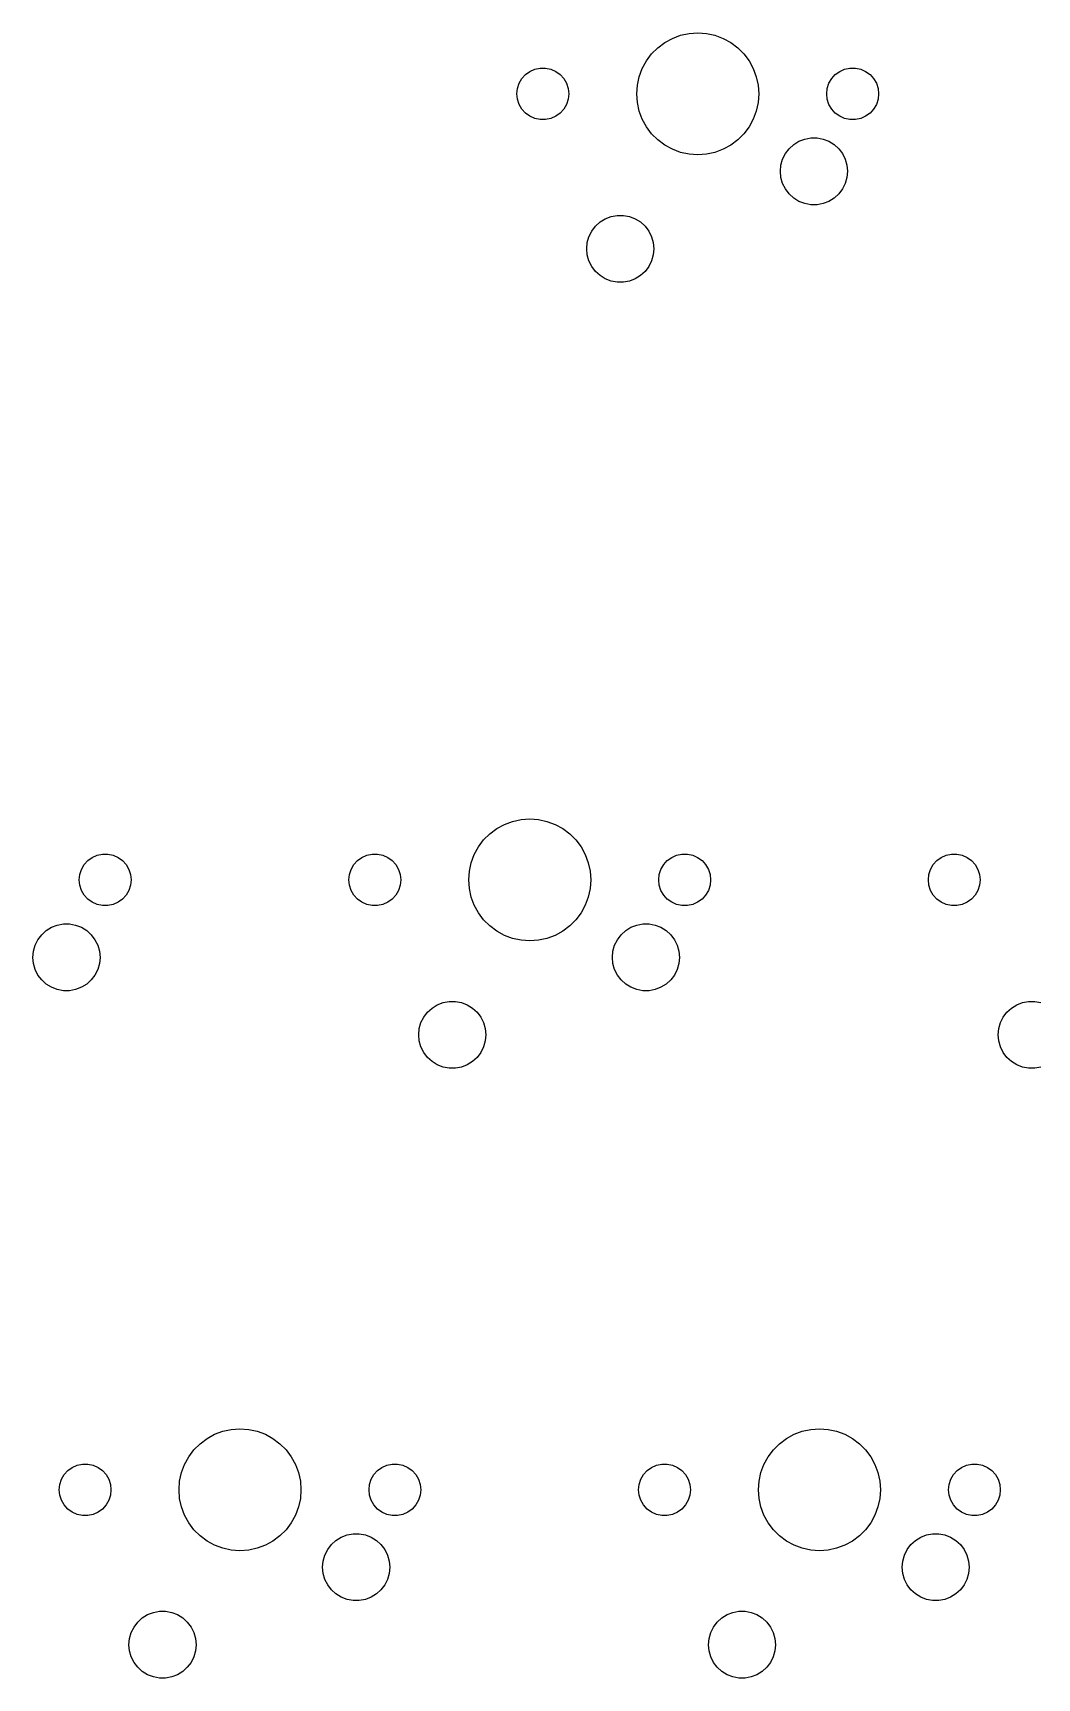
# Model space of a CAD drawing. Extents: x 4.6 to 23.2, y -15.6 to -10.7.
# Drawn here: x 8.491 to 9.787, y -13.12 to -10.996 of the extents above; entities that cross this region are included whole.
import ezdxf

# ---------------------------------------------------------------- set-up
doc = ezdxf.new("R2010")
doc.units = 0
doc.header["$MEASUREMENT"] = 0
doc.layers.add('BLACK', color=7, linetype='CONTINUOUS')

msp = doc.modelspace()

# ---------------------------------------------------------------- linework, layer by layer
at = {"layer": 'BLACK', "linetype": 'CONTINUOUS'}
for p, q in [((9.31645, -11.0034), (9.32697, -10.9994)), ((9.32697, -10.9994), (9.33795, -10.9971)), ((9.33795, -10.9971), (9.34916, -10.9963)), ((9.34916, -10.9963), (9.36036, -10.9971)), ((9.36036, -10.9971), (9.37134, -10.9994)), ((9.37134, -10.9994), (9.38187, -11.0034)), ((9.28292, -11.0324), (9.28965, -11.0234)), ((9.28965, -11.0234), (9.29759, -11.0155)), ((9.29759, -11.0155), (9.30659, -11.0088)), ((9.30659, -11.0088), (9.31645, -11.0034)), ((9.38187, -11.0034), (9.39173, -11.0088)), ((9.39173, -11.0088), (9.40072, -11.0155)), ((9.40072, -11.0155), (9.40867, -11.0234)), ((9.40867, -11.0234), (9.4154, -11.0324)), ((9.13243, -11.046), (9.13882, -11.0432)), ((9.13882, -11.0432), (9.14566, -11.0417)), ((9.14566, -11.0417), (9.15266, -11.0417)), ((9.15266, -11.0417), (9.1595, -11.0432)), ((9.1595, -11.0432), (9.16589, -11.046)), ((9.27361, -11.0528), (9.27753, -11.0423)), ((9.27753, -11.0423), (9.28292, -11.0324)), ((9.4154, -11.0324), (9.42078, -11.0423)), ((9.42078, -11.0423), (9.42471, -11.0528)), ((9.53243, -11.046), (9.53882, -11.0432)), ((9.53882, -11.0432), (9.54566, -11.0417)), ((9.54566, -11.0417), (9.55266, -11.0417)), ((9.55266, -11.0417), (9.5595, -11.0432)), ((9.5595, -11.0432), (9.56589, -11.046)), ((9.11642, -11.068), (9.11859, -11.0614)), ((9.11859, -11.0614), (9.12208, -11.0553)), ((9.12208, -11.0553), (9.12677, -11.0501)), ((9.12677, -11.0501), (9.13243, -11.046)), ((9.16589, -11.046), (9.17155, -11.0501)), ((9.17155, -11.0501), (9.17623, -11.0553)), ((9.17623, -11.0553), (9.17973, -11.0614)), ((9.17973, -11.0614), (9.18189, -11.068)), ((9.27042, -11.075), (9.27122, -11.0638)), ((9.27122, -11.0638), (9.27361, -11.0528)), ((9.42471, -11.0528), (9.4271, -11.0638)), ((9.4271, -11.0638), (9.4279, -11.075)), ((9.51642, -11.068), (9.51859, -11.0614)), ((9.51859, -11.0614), (9.52208, -11.0553)), ((9.52208, -11.0553), (9.52677, -11.0501)), ((9.52677, -11.0501), (9.53243, -11.046)), ((9.56589, -11.046), (9.57155, -11.0501)), ((9.57155, -11.0501), (9.57623, -11.0553)), ((9.57623, -11.0553), (9.57973, -11.0614)), ((9.57973, -11.0614), (9.58189, -11.068)), ((9.11569, -11.075), (9.11642, -11.068)), ((9.11642, -11.082), (9.11569, -11.075)), ((9.11859, -11.0886), (9.11642, -11.082)), ((9.18189, -11.082), (9.17973, -11.0886)), ((9.18189, -11.068), (9.18262, -11.075)), ((9.18262, -11.075), (9.18189, -11.082)), ((9.27122, -11.0862), (9.27042, -11.075)), ((9.27361, -11.0972), (9.27122, -11.0862)), ((9.4271, -11.0862), (9.42471, -11.0972)), ((9.4279, -11.075), (9.4271, -11.0862)), ((9.51569, -11.075), (9.51642, -11.068)), ((9.51642, -11.082), (9.51569, -11.075)), ((9.51859, -11.0886), (9.51642, -11.082)), ((9.58189, -11.082), (9.57973, -11.0886)), ((9.58189, -11.068), (9.58262, -11.075)), ((9.58262, -11.075), (9.58189, -11.082)), ((9.12208, -11.0947), (9.11859, -11.0886)), ((9.12677, -11.0999), (9.12208, -11.0947)), ((9.13243, -11.104), (9.12677, -11.0999)), ((9.13882, -11.1068), (9.13243, -11.104)), ((9.14566, -11.1083), (9.13882, -11.1068)), ((9.15266, -11.1083), (9.14566, -11.1083)), ((9.1595, -11.1068), (9.15266, -11.1083)), ((9.16589, -11.104), (9.1595, -11.1068)), ((9.17155, -11.0999), (9.16589, -11.104)), ((9.17623, -11.0947), (9.17155, -11.0999)), ((9.17973, -11.0886), (9.17623, -11.0947)), ((9.27753, -11.1077), (9.27361, -11.0972)), ((9.28292, -11.1176), (9.27753, -11.1077)), ((9.42078, -11.1077), (9.4154, -11.1176)), ((9.42471, -11.0972), (9.42078, -11.1077)), ((9.52208, -11.0947), (9.51859, -11.0886)), ((9.52677, -11.0999), (9.52208, -11.0947)), ((9.53243, -11.104), (9.52677, -11.0999)), ((9.53882, -11.1068), (9.53243, -11.104)), ((9.54566, -11.1083), (9.53882, -11.1068)), ((9.55266, -11.1083), (9.54566, -11.1083)), ((9.5595, -11.1068), (9.55266, -11.1083)), ((9.56589, -11.104), (9.5595, -11.1068)), ((9.57155, -11.0999), (9.56589, -11.104)), ((9.57623, -11.0947), (9.57155, -11.0999)), ((9.57973, -11.0886), (9.57623, -11.0947)), ((9.28965, -11.1266), (9.28292, -11.1176)), ((9.29759, -11.1345), (9.28965, -11.1266)), ((9.40867, -11.1266), (9.40072, -11.1345)), ((9.4154, -11.1176), (9.40867, -11.1266)), ((9.30659, -11.1412), (9.29759, -11.1345)), ((9.31645, -11.1466), (9.30659, -11.1412)), ((9.32697, -11.1506), (9.31645, -11.1466)), ((9.33795, -11.1529), (9.32697, -11.1506)), ((9.37134, -11.1506), (9.36036, -11.1529)), ((9.38187, -11.1466), (9.37134, -11.1506)), ((9.39173, -11.1412), (9.38187, -11.1466)), ((9.40072, -11.1345), (9.39173, -11.1412)), ((9.46234, -11.1522), (9.46715, -11.1458)), ((9.46715, -11.1458), (9.47306, -11.1404)), ((9.47306, -11.1404), (9.47985, -11.1362)), ((9.47985, -11.1362), (9.48731, -11.1333)), ((9.48731, -11.1333), (9.49516, -11.1319)), ((9.49516, -11.1319), (9.50315, -11.1319)), ((9.50315, -11.1319), (9.51101, -11.1333)), ((9.51101, -11.1333), (9.51846, -11.1362)), ((9.51846, -11.1362), (9.52526, -11.1404)), ((9.52526, -11.1404), (9.53116, -11.1458)), ((9.53116, -11.1458), (9.53598, -11.1522)), ((9.34916, -11.1537), (9.33795, -11.1529)), ((9.36036, -11.1529), (9.34916, -11.1537)), ((9.45585, -11.175), (9.45659, -11.167)), ((9.45659, -11.167), (9.45877, -11.1594)), ((9.45877, -11.1594), (9.46234, -11.1522)), ((9.53598, -11.1522), (9.53954, -11.1594)), ((9.53954, -11.1594), (9.54173, -11.167)), ((9.54173, -11.167), (9.54246, -11.175)), ((9.45659, -11.183), (9.45585, -11.175)), ((9.45877, -11.1906), (9.45659, -11.183)), ((9.46234, -11.1978), (9.45877, -11.1906)), ((9.53954, -11.1906), (9.53598, -11.1978)), ((9.54173, -11.183), (9.53954, -11.1906)), ((9.54246, -11.175), (9.54173, -11.183)), ((9.46715, -11.2042), (9.46234, -11.1978)), ((9.47306, -11.2096), (9.46715, -11.2042)), ((9.47985, -11.2138), (9.47306, -11.2096)), ((9.48731, -11.2167), (9.47985, -11.2138)), ((9.51846, -11.2138), (9.51101, -11.2167)), ((9.52526, -11.2096), (9.51846, -11.2138)), ((9.53116, -11.2042), (9.52526, -11.2096)), ((9.53598, -11.1978), (9.53116, -11.2042)), ((9.22985, -11.2362), (9.23731, -11.2333)), ((9.23731, -11.2333), (9.24516, -11.2319)), ((9.24516, -11.2319), (9.25315, -11.2319)), ((9.25315, -11.2319), (9.26101, -11.2333)), ((9.26101, -11.2333), (9.26846, -11.2362)), ((9.49516, -11.2181), (9.48731, -11.2167)), ((9.50315, -11.2181), (9.49516, -11.2181)), ((9.51101, -11.2167), (9.50315, -11.2181)), ((9.20877, -11.2594), (9.21234, -11.2522)), ((9.21234, -11.2522), (9.21715, -11.2458)), ((9.21715, -11.2458), (9.22306, -11.2404)), ((9.22306, -11.2404), (9.22985, -11.2362)), ((9.26846, -11.2362), (9.27526, -11.2404)), ((9.27526, -11.2404), (9.28116, -11.2458)), ((9.28116, -11.2458), (9.28598, -11.2522)), ((9.28598, -11.2522), (9.28954, -11.2594)), ((9.20585, -11.275), (9.20659, -11.267)), ((9.20659, -11.283), (9.20585, -11.275)), ((9.20659, -11.267), (9.20877, -11.2594)), ((9.28954, -11.2594), (9.29173, -11.267)), ((9.29173, -11.267), (9.29246, -11.275)), ((9.29246, -11.275), (9.29173, -11.283)), ((9.20877, -11.2906), (9.20659, -11.283)), ((9.21234, -11.2978), (9.20877, -11.2906)), ((9.21715, -11.3042), (9.21234, -11.2978)), ((9.28598, -11.2978), (9.28116, -11.3042)), ((9.28954, -11.2906), (9.28598, -11.2978)), ((9.29173, -11.283), (9.28954, -11.2906)), ((9.22306, -11.3096), (9.21715, -11.3042)), ((9.22985, -11.3138), (9.22306, -11.3096)), ((9.23731, -11.3167), (9.22985, -11.3138)), ((9.24516, -11.3181), (9.23731, -11.3167)), ((9.25315, -11.3181), (9.24516, -11.3181)), ((9.26101, -11.3167), (9.25315, -11.3181)), ((9.26846, -11.3138), (9.26101, -11.3167)), ((9.27526, -11.3096), (9.26846, -11.3138)), ((9.28116, -11.3042), (9.27526, -11.3096)), ((9.08971, -12.0235), (9.09957, -12.0181)), ((9.09957, -12.0181), (9.1101, -12.0142)), ((9.1101, -12.0142), (9.12108, -12.0118)), ((9.12108, -12.0118), (9.13228, -12.011)), ((9.13228, -12.011), (9.14349, -12.0118)), ((9.14349, -12.0118), (9.15447, -12.0142)), ((9.15447, -12.0142), (9.16499, -12.0181)), ((9.16499, -12.0181), (9.17485, -12.0235)), ((9.06604, -12.0472), (9.07278, -12.0382)), ((9.07278, -12.0382), (9.08072, -12.0303)), ((9.08072, -12.0303), (9.08971, -12.0235)), ((9.17485, -12.0235), (9.18385, -12.0303)), ((9.18385, -12.0303), (9.19179, -12.0382)), ((9.19179, -12.0382), (9.19852, -12.0472)), ((8.56186, -12.0649), (8.56752, -12.0608)), ((8.56752, -12.0608), (8.57391, -12.0579)), ((8.57391, -12.0579), (8.58075, -12.0565)), ((8.58075, -12.0565), (8.58775, -12.0565)), ((8.58775, -12.0565), (8.59459, -12.0579)), ((8.59459, -12.0579), (8.60098, -12.0608)), ((8.60098, -12.0608), (8.60664, -12.0649)), ((8.90989, -12.0649), (8.91555, -12.0608)), ((8.91555, -12.0608), (8.92194, -12.0579)), ((8.92194, -12.0579), (8.92879, -12.0565)), ((8.92879, -12.0565), (8.93578, -12.0565)), ((8.93578, -12.0565), (8.94262, -12.0579)), ((8.94262, -12.0579), (8.94902, -12.0608)), ((8.94902, -12.0608), (8.95468, -12.0649)), ((9.05673, -12.0676), (9.06066, -12.0571)), ((9.06066, -12.0571), (9.06604, -12.0472)), ((9.19852, -12.0472), (9.20391, -12.0571)), ((9.20391, -12.0571), (9.20783, -12.0676)), ((9.30989, -12.0649), (9.31555, -12.0608)), ((9.31555, -12.0608), (9.32194, -12.0579)), ((9.32194, -12.0579), (9.32879, -12.0565)), ((9.32879, -12.0565), (9.33578, -12.0565)), ((9.33578, -12.0565), (9.34262, -12.0579)), ((9.34262, -12.0579), (9.34902, -12.0608)), ((9.34902, -12.0608), (9.35468, -12.0649)), ((9.65792, -12.0649), (9.66358, -12.0608)), ((9.66358, -12.0608), (9.66997, -12.0579)), ((9.66997, -12.0579), (9.67682, -12.0565)), ((9.67682, -12.0565), (9.68381, -12.0565)), ((9.68381, -12.0565), (9.69066, -12.0579)), ((9.69066, -12.0579), (9.69705, -12.0608)), ((9.69705, -12.0608), (9.70271, -12.0649)), ((8.55079, -12.0898), (8.55152, -12.0828)), ((8.55152, -12.0828), (8.55368, -12.0762)), ((8.55368, -12.0762), (8.55718, -12.0701)), ((8.55718, -12.0701), (8.56186, -12.0649)), ((8.60664, -12.0649), (8.61133, -12.0701)), ((8.61133, -12.0701), (8.61482, -12.0762)), ((8.61482, -12.0762), (8.61699, -12.0828)), ((8.61699, -12.0828), (8.61772, -12.0898)), ((8.89882, -12.0898), (8.89955, -12.0828)), ((8.89955, -12.0828), (8.90171, -12.0762)), ((8.90171, -12.0762), (8.90521, -12.0701)), ((8.90521, -12.0701), (8.90989, -12.0649)), ((8.95468, -12.0649), (8.95936, -12.0701)), ((8.95936, -12.0701), (8.96285, -12.0762)), ((8.96285, -12.0762), (8.96502, -12.0828)), ((8.96502, -12.0828), (8.96575, -12.0898)), ((9.05354, -12.0898), (9.05434, -12.0786)), ((9.05434, -12.0786), (9.05673, -12.0676)), ((9.20783, -12.0676), (9.21022, -12.0786)), ((9.21022, -12.0786), (9.21102, -12.0898)), ((9.29882, -12.0898), (9.29955, -12.0828)), ((9.29955, -12.0828), (9.30171, -12.0762)), ((9.30171, -12.0762), (9.30521, -12.0701)), ((9.30521, -12.0701), (9.30989, -12.0649)), ((9.35468, -12.0649), (9.35936, -12.0701)), ((9.35936, -12.0701), (9.36285, -12.0762)), ((9.36285, -12.0762), (9.36502, -12.0828)), ((9.36502, -12.0828), (9.36575, -12.0898)), ((9.64685, -12.0898), (9.64758, -12.0828)), ((9.64758, -12.0828), (9.64974, -12.0762)), ((9.64974, -12.0762), (9.65324, -12.0701)), ((9.65324, -12.0701), (9.65792, -12.0649)), ((9.70271, -12.0649), (9.70739, -12.0701)), ((9.70739, -12.0701), (9.71089, -12.0762)), ((9.71089, -12.0762), (9.71305, -12.0828)), ((9.71305, -12.0828), (9.71378, -12.0898)), ((8.55152, -12.0967), (8.55079, -12.0898)), ((8.55368, -12.1034), (8.55152, -12.0967)), ((8.55718, -12.1094), (8.55368, -12.1034)), ((8.61482, -12.1034), (8.61133, -12.1094)), ((8.61699, -12.0967), (8.61482, -12.1034)), ((8.61772, -12.0898), (8.61699, -12.0967)), ((8.89955, -12.0967), (8.89882, -12.0898)), ((8.90171, -12.1034), (8.89955, -12.0967)), ((8.90521, -12.1094), (8.90171, -12.1034)), ((8.96285, -12.1034), (8.95936, -12.1094)), ((8.96502, -12.0967), (8.96285, -12.1034)), ((8.96575, -12.0898), (8.96502, -12.0967)), ((9.05434, -12.101), (9.05354, -12.0898)), ((9.05673, -12.1119), (9.05434, -12.101)), ((9.21022, -12.101), (9.20783, -12.1119)), ((9.21102, -12.0898), (9.21022, -12.101)), ((9.29955, -12.0967), (9.29882, -12.0898)), ((9.30171, -12.1034), (9.29955, -12.0967)), ((9.30521, -12.1094), (9.30171, -12.1034)), ((9.36285, -12.1034), (9.35936, -12.1094)), ((9.36502, -12.0967), (9.36285, -12.1034)), ((9.36575, -12.0898), (9.36502, -12.0967)), ((9.64758, -12.0967), (9.64685, -12.0898)), ((9.64974, -12.1034), (9.64758, -12.0967)), ((9.65324, -12.1094), (9.64974, -12.1034)), ((9.71089, -12.1034), (9.70739, -12.1094)), ((9.71305, -12.0967), (9.71089, -12.1034)), ((9.71378, -12.0898), (9.71305, -12.0967)), ((8.56186, -12.1146), (8.55718, -12.1094)), ((8.56752, -12.1187), (8.56186, -12.1146)), ((8.57391, -12.1216), (8.56752, -12.1187)), ((8.58075, -12.123), (8.57391, -12.1216)), ((8.58775, -12.123), (8.58075, -12.123)), ((8.59459, -12.1216), (8.58775, -12.123)), ((8.60098, -12.1187), (8.59459, -12.1216)), ((8.60664, -12.1146), (8.60098, -12.1187)), ((8.61133, -12.1094), (8.60664, -12.1146)), ((8.90989, -12.1146), (8.90521, -12.1094)), ((8.91555, -12.1187), (8.90989, -12.1146)), ((8.92194, -12.1216), (8.91555, -12.1187)), ((8.92879, -12.123), (8.92194, -12.1216)), ((8.93578, -12.123), (8.92879, -12.123)), ((8.94262, -12.1216), (8.93578, -12.123)), ((8.94902, -12.1187), (8.94262, -12.1216)), ((8.95468, -12.1146), (8.94902, -12.1187)), ((8.95936, -12.1094), (8.95468, -12.1146)), ((9.06066, -12.1225), (9.05673, -12.1119)), ((9.06604, -12.1323), (9.06066, -12.1225)), ((9.20391, -12.1225), (9.19852, -12.1323)), ((9.20783, -12.1119), (9.20391, -12.1225)), ((9.30989, -12.1146), (9.30521, -12.1094)), ((9.31555, -12.1187), (9.30989, -12.1146)), ((9.32194, -12.1216), (9.31555, -12.1187)), ((9.32879, -12.123), (9.32194, -12.1216)), ((9.33578, -12.123), (9.32879, -12.123)), ((9.34262, -12.1216), (9.33578, -12.123)), ((9.34902, -12.1187), (9.34262, -12.1216)), ((9.35468, -12.1146), (9.34902, -12.1187)), ((9.35936, -12.1094), (9.35468, -12.1146)), ((9.65792, -12.1146), (9.65324, -12.1094)), ((9.66358, -12.1187), (9.65792, -12.1146)), ((9.66997, -12.1216), (9.66358, -12.1187)), ((9.67682, -12.123), (9.66997, -12.1216)), ((9.68381, -12.123), (9.67682, -12.123)), ((9.69066, -12.1216), (9.68381, -12.123)), ((9.69705, -12.1187), (9.69066, -12.1216)), ((9.70271, -12.1146), (9.69705, -12.1187)), ((9.70739, -12.1094), (9.70271, -12.1146)), ((8.51495, -12.151), (8.5224, -12.1481)), ((8.5224, -12.1481), (8.53026, -12.1466)), ((8.53026, -12.1466), (8.53825, -12.1466)), ((8.53825, -12.1466), (8.5461, -12.1481)), ((8.5461, -12.1481), (8.55356, -12.151)), ((9.07278, -12.1413), (9.06604, -12.1323)), ((9.08072, -12.1493), (9.07278, -12.1413)), ((9.19179, -12.1413), (9.18385, -12.1493)), ((9.19852, -12.1323), (9.19179, -12.1413)), ((9.26298, -12.151), (9.27043, -12.1481)), ((9.27043, -12.1481), (9.27829, -12.1466)), ((9.27829, -12.1466), (9.28628, -12.1466)), ((9.28628, -12.1466), (9.29413, -12.1481)), ((9.29413, -12.1481), (9.30159, -12.151)), ((8.49387, -12.1741), (8.49743, -12.167)), ((8.49743, -12.167), (8.50225, -12.1606)), ((8.50225, -12.1606), (8.50815, -12.1552)), ((8.50815, -12.1552), (8.51495, -12.151)), ((8.55356, -12.151), (8.56035, -12.1552)), ((8.56035, -12.1552), (8.56626, -12.1606)), ((8.56626, -12.1606), (8.57107, -12.167)), ((8.57107, -12.167), (8.57463, -12.1741)), ((9.08971, -12.156), (9.08072, -12.1493)), ((9.09957, -12.1614), (9.08971, -12.156)), ((9.1101, -12.1653), (9.09957, -12.1614)), ((9.12108, -12.1677), (9.1101, -12.1653)), ((9.13228, -12.1685), (9.12108, -12.1677)), ((9.14349, -12.1677), (9.13228, -12.1685)), ((9.15447, -12.1653), (9.14349, -12.1677)), ((9.16499, -12.1614), (9.15447, -12.1653)), ((9.17485, -12.156), (9.16499, -12.1614)), ((9.18385, -12.1493), (9.17485, -12.156)), ((9.2419, -12.1741), (9.24546, -12.167)), ((9.24546, -12.167), (9.25028, -12.1606)), ((9.25028, -12.1606), (9.25619, -12.1552)), ((9.25619, -12.1552), (9.26298, -12.151)), ((9.30159, -12.151), (9.30838, -12.1552)), ((9.30838, -12.1552), (9.31429, -12.1606)), ((9.31429, -12.1606), (9.3191, -12.167)), ((9.3191, -12.167), (9.32267, -12.1741)), ((8.49094, -12.1898), (8.49168, -12.1818)), ((8.49168, -12.1977), (8.49094, -12.1898)), ((8.49168, -12.1818), (8.49387, -12.1741)), ((8.57463, -12.1741), (8.57682, -12.1818)), ((8.57682, -12.1818), (8.57756, -12.1898)), ((8.57756, -12.1898), (8.57682, -12.1977)), ((9.23898, -12.1898), (9.23971, -12.1818)), ((9.23971, -12.1977), (9.23898, -12.1898)), ((9.23971, -12.1818), (9.2419, -12.1741)), ((9.32267, -12.1741), (9.32485, -12.1818)), ((9.32485, -12.1818), (9.32559, -12.1898)), ((9.32559, -12.1898), (9.32485, -12.1977)), ((8.49387, -12.2054), (8.49168, -12.1977)), ((8.49743, -12.2126), (8.49387, -12.2054)), ((8.50225, -12.2189), (8.49743, -12.2126)), ((8.57107, -12.2126), (8.56626, -12.2189)), ((8.57463, -12.2054), (8.57107, -12.2126)), ((8.57682, -12.1977), (8.57463, -12.2054)), ((9.2419, -12.2054), (9.23971, -12.1977)), ((9.24546, -12.2126), (9.2419, -12.2054)), ((9.25028, -12.2189), (9.24546, -12.2126)), ((9.3191, -12.2126), (9.31429, -12.2189)), ((9.32267, -12.2054), (9.3191, -12.2126)), ((9.32485, -12.1977), (9.32267, -12.2054)), ((8.50815, -12.2243), (8.50225, -12.2189)), ((8.51495, -12.2285), (8.50815, -12.2243)), ((8.5224, -12.2314), (8.51495, -12.2285)), ((8.53026, -12.2329), (8.5224, -12.2314)), ((8.53825, -12.2329), (8.53026, -12.2329)), ((8.5461, -12.2314), (8.53825, -12.2329)), ((8.55356, -12.2285), (8.5461, -12.2314)), ((8.56035, -12.2243), (8.55356, -12.2285)), ((8.56626, -12.2189), (8.56035, -12.2243)), ((9.25619, -12.2243), (9.25028, -12.2189)), ((9.26298, -12.2285), (9.25619, -12.2243)), ((9.27043, -12.2314), (9.26298, -12.2285)), ((9.27829, -12.2329), (9.27043, -12.2314)), ((9.28628, -12.2329), (9.27829, -12.2329)), ((9.29413, -12.2314), (9.28628, -12.2329)), ((9.30159, -12.2285), (9.29413, -12.2314)), ((9.30838, -12.2243), (9.30159, -12.2285)), ((9.31429, -12.2189), (9.30838, -12.2243)), ((9.00028, -12.2606), (9.00619, -12.2552)), ((9.00619, -12.2552), (9.01298, -12.251)), ((9.01298, -12.251), (9.02043, -12.2481)), ((9.02043, -12.2481), (9.02829, -12.2466)), ((9.02829, -12.2466), (9.03628, -12.2466)), ((9.03628, -12.2466), (9.04413, -12.2481)), ((9.04413, -12.2481), (9.05159, -12.251)), ((9.05159, -12.251), (9.05838, -12.2552)), ((9.05838, -12.2552), (9.06429, -12.2606)), ((9.74831, -12.2606), (9.75422, -12.2552)), ((9.75422, -12.2552), (9.76101, -12.251)), ((9.76101, -12.251), (9.76846, -12.2481)), ((9.76846, -12.2481), (9.77632, -12.2466)), ((9.77632, -12.2466), (9.78431, -12.2466)), ((9.78431, -12.2466), (9.79217, -12.2481)), ((8.98971, -12.2818), (8.9919, -12.2741)), ((8.9919, -12.2741), (8.99546, -12.267)), ((8.99546, -12.267), (9.00028, -12.2606)), ((9.06429, -12.2606), (9.0691, -12.267)), ((9.0691, -12.267), (9.07267, -12.2741)), ((9.07267, -12.2741), (9.07485, -12.2818)), ((9.73775, -12.2818), (9.73993, -12.2741)), ((9.73993, -12.2741), (9.74349, -12.267)), ((9.74349, -12.267), (9.74831, -12.2606)), ((8.98898, -12.2898), (8.98971, -12.2818)), ((8.98971, -12.2977), (8.98898, -12.2898)), ((8.9919, -12.3054), (8.98971, -12.2977)), ((9.07485, -12.2977), (9.07267, -12.3054)), ((9.07485, -12.2818), (9.07559, -12.2898)), ((9.07559, -12.2898), (9.07485, -12.2977)), ((9.73701, -12.2898), (9.73775, -12.2818)), ((9.73775, -12.2977), (9.73701, -12.2898)), ((9.73993, -12.3054), (9.73775, -12.2977)), ((8.99546, -12.3126), (8.9919, -12.3054)), ((9.00028, -12.3189), (8.99546, -12.3126)), ((9.00619, -12.3243), (9.00028, -12.3189)), ((9.06429, -12.3189), (9.05838, -12.3243)), ((9.0691, -12.3126), (9.06429, -12.3189)), ((9.07267, -12.3054), (9.0691, -12.3126)), ((9.74349, -12.3126), (9.73993, -12.3054)), ((9.74831, -12.3189), (9.74349, -12.3126)), ((9.75422, -12.3243), (9.74831, -12.3189)), ((9.01298, -12.3285), (9.00619, -12.3243)), ((9.02043, -12.3314), (9.01298, -12.3285)), ((9.02829, -12.3329), (9.02043, -12.3314)), ((9.03628, -12.3329), (9.02829, -12.3329)), ((9.04413, -12.3314), (9.03628, -12.3329)), ((9.05159, -12.3285), (9.04413, -12.3314)), ((9.05838, -12.3243), (9.05159, -12.3285)), ((9.76101, -12.3285), (9.75422, -12.3243)), ((9.76846, -12.3314), (9.76101, -12.3285)), ((9.77632, -12.3329), (9.76846, -12.3314)), ((9.78431, -12.3329), (9.77632, -12.3329)), ((9.79217, -12.3314), (9.78431, -12.3329)), ((8.7157, -12.8109), (8.72556, -12.8055)), ((8.72556, -12.8055), (8.73608, -12.8016)), ((8.73608, -12.8016), (8.74706, -12.7992)), ((8.74706, -12.7992), (8.75827, -12.7984)), ((8.75827, -12.7984), (8.76947, -12.7992)), ((8.76947, -12.7992), (8.78045, -12.8016)), ((8.78045, -12.8016), (8.79098, -12.8055)), ((8.79098, -12.8055), (8.80084, -12.8109)), ((9.46373, -12.8109), (9.47359, -12.8055)), ((9.47359, -12.8055), (9.48412, -12.8016)), ((9.48412, -12.8016), (9.49509, -12.7992)), ((9.49509, -12.7992), (9.5063, -12.7984)), ((9.5063, -12.7984), (9.51751, -12.7992)), ((9.51751, -12.7992), (9.52848, -12.8016)), ((9.52848, -12.8016), (9.53901, -12.8055)), ((9.53901, -12.8055), (9.54887, -12.8109)), ((8.69203, -12.8346), (8.69876, -12.8256)), ((8.69876, -12.8256), (8.7067, -12.8177)), ((8.7067, -12.8177), (8.7157, -12.8109)), ((8.80084, -12.8109), (8.80983, -12.8177)), ((8.80983, -12.8177), (8.81778, -12.8256)), ((8.81778, -12.8256), (8.82451, -12.8346)), ((9.44006, -12.8346), (9.44679, -12.8256)), ((9.44679, -12.8256), (9.45474, -12.8177)), ((9.45474, -12.8177), (9.46373, -12.8109)), ((9.54887, -12.8109), (9.55786, -12.8177)), ((9.55786, -12.8177), (9.56581, -12.8256)), ((9.56581, -12.8256), (9.57254, -12.8346)), ((8.53588, -12.8523), (8.54154, -12.8482)), ((8.54154, -12.8482), (8.54793, -12.8453)), ((8.54793, -12.8453), (8.55477, -12.8439)), ((8.55477, -12.8439), (8.56177, -12.8439)), ((8.56177, -12.8439), (8.56861, -12.8453)), ((8.56861, -12.8453), (8.575, -12.8482)), ((8.575, -12.8482), (8.58066, -12.8523)), ((8.68272, -12.855), (8.68664, -12.8445)), ((8.68664, -12.8445), (8.69203, -12.8346)), ((8.82451, -12.8346), (8.82989, -12.8445)), ((8.82989, -12.8445), (8.83382, -12.855)), ((8.93588, -12.8523), (8.94154, -12.8482)), ((8.94154, -12.8482), (8.94793, -12.8453)), ((8.94793, -12.8453), (8.95477, -12.8439)), ((8.95477, -12.8439), (8.96177, -12.8439)), ((8.96177, -12.8439), (8.96861, -12.8453)), ((8.96861, -12.8453), (8.975, -12.8482)), ((8.975, -12.8482), (8.98066, -12.8523)), ((9.28391, -12.8523), (9.28957, -12.8482)), ((9.28957, -12.8482), (9.29596, -12.8453)), ((9.29596, -12.8453), (9.3028, -12.8439)), ((9.3028, -12.8439), (9.3098, -12.8439)), ((9.3098, -12.8439), (9.31664, -12.8453)), ((9.31664, -12.8453), (9.32303, -12.8482)), ((9.32303, -12.8482), (9.32869, -12.8523)), ((9.43075, -12.855), (9.43467, -12.8445)), ((9.43467, -12.8445), (9.44006, -12.8346)), ((9.57254, -12.8346), (9.57792, -12.8445)), ((9.57792, -12.8445), (9.58185, -12.855)), ((9.68391, -12.8523), (9.68957, -12.8482)), ((9.68957, -12.8482), (9.69596, -12.8453)), ((9.69596, -12.8453), (9.7028, -12.8439)), ((9.7028, -12.8439), (9.7098, -12.8439)), ((9.7098, -12.8439), (9.71664, -12.8453)), ((9.71664, -12.8453), (9.72303, -12.8482)), ((9.72303, -12.8482), (9.72869, -12.8523)), ((8.5248, -12.8772), (8.52553, -12.8702)), ((8.52553, -12.8702), (8.5277, -12.8636)), ((8.5277, -12.8636), (8.53119, -12.8575)), ((8.53119, -12.8575), (8.53588, -12.8523)), ((8.58066, -12.8523), (8.58534, -12.8575)), ((8.58534, -12.8575), (8.58884, -12.8636)), ((8.58884, -12.8636), (8.591, -12.8702)), ((8.591, -12.8702), (8.59173, -12.8772)), ((8.67953, -12.8772), (8.68033, -12.866)), ((8.68033, -12.866), (8.68272, -12.855)), ((8.83382, -12.855), (8.83621, -12.866)), ((8.83621, -12.866), (8.83701, -12.8772)), ((8.9248, -12.8772), (8.92553, -12.8702)), ((8.92553, -12.8702), (8.9277, -12.8636)), ((8.9277, -12.8636), (8.93119, -12.8575)), ((8.93119, -12.8575), (8.93588, -12.8523)), ((8.98066, -12.8523), (8.98534, -12.8575)), ((8.98534, -12.8575), (8.98884, -12.8636)), ((8.98884, -12.8636), (8.991, -12.8702)), ((8.991, -12.8702), (8.99173, -12.8772)), ((9.27283, -12.8772), (9.27357, -12.8702)), ((9.27357, -12.8702), (9.27573, -12.8636)), ((9.27573, -12.8636), (9.27923, -12.8575)), ((9.27923, -12.8575), (9.28391, -12.8523)), ((9.32869, -12.8523), (9.33337, -12.8575)), ((9.33337, -12.8575), (9.33687, -12.8636)), ((9.33687, -12.8636), (9.33903, -12.8702)), ((9.33903, -12.8702), (9.33976, -12.8772)), ((9.42756, -12.8772), (9.42836, -12.866)), ((9.42836, -12.866), (9.43075, -12.855)), ((9.58185, -12.855), (9.58424, -12.866)), ((9.58424, -12.866), (9.58504, -12.8772)), ((9.67283, -12.8772), (9.67357, -12.8702)), ((9.67357, -12.8702), (9.67573, -12.8636)), ((9.67573, -12.8636), (9.67923, -12.8575)), ((9.67923, -12.8575), (9.68391, -12.8523)), ((9.72869, -12.8523), (9.73337, -12.8575)), ((9.73337, -12.8575), (9.73687, -12.8636)), ((9.73687, -12.8636), (9.73903, -12.8702)), ((9.73903, -12.8702), (9.73976, -12.8772)), ((8.52553, -12.8841), (8.5248, -12.8772)), ((8.5277, -12.8908), (8.52553, -12.8841)), ((8.53119, -12.8968), (8.5277, -12.8908)), ((8.58884, -12.8908), (8.58534, -12.8968)), ((8.591, -12.8841), (8.58884, -12.8908)), ((8.59173, -12.8772), (8.591, -12.8841)), ((8.68033, -12.8884), (8.67953, -12.8772)), ((8.68272, -12.8993), (8.68033, -12.8884)), ((8.83621, -12.8884), (8.83382, -12.8993)), ((8.83701, -12.8772), (8.83621, -12.8884)), ((8.92553, -12.8841), (8.9248, -12.8772)), ((8.9277, -12.8908), (8.92553, -12.8841)), ((8.93119, -12.8968), (8.9277, -12.8908)), ((8.98884, -12.8908), (8.98534, -12.8968)), ((8.991, -12.8841), (8.98884, -12.8908)), ((8.99173, -12.8772), (8.991, -12.8841)), ((9.27357, -12.8841), (9.27283, -12.8772)), ((9.27573, -12.8908), (9.27357, -12.8841)), ((9.27923, -12.8968), (9.27573, -12.8908)), ((9.33687, -12.8908), (9.33337, -12.8968)), ((9.33903, -12.8841), (9.33687, -12.8908)), ((9.33976, -12.8772), (9.33903, -12.8841)), ((9.42836, -12.8884), (9.42756, -12.8772)), ((9.43075, -12.8993), (9.42836, -12.8884)), ((9.58424, -12.8884), (9.58185, -12.8993)), ((9.58504, -12.8772), (9.58424, -12.8884)), ((9.67357, -12.8841), (9.67283, -12.8772)), ((9.67573, -12.8908), (9.67357, -12.8841)), ((9.67923, -12.8968), (9.67573, -12.8908)), ((9.73687, -12.8908), (9.73337, -12.8968)), ((9.73903, -12.8841), (9.73687, -12.8908)), ((9.73976, -12.8772), (9.73903, -12.8841)), ((8.53588, -12.902), (8.53119, -12.8968)), ((8.54154, -12.9061), (8.53588, -12.902)), ((8.54793, -12.909), (8.54154, -12.9061)), ((8.55477, -12.9104), (8.54793, -12.909)), ((8.56177, -12.9104), (8.55477, -12.9104)), ((8.56861, -12.909), (8.56177, -12.9104)), ((8.575, -12.9061), (8.56861, -12.909)), ((8.58066, -12.902), (8.575, -12.9061)), ((8.58534, -12.8968), (8.58066, -12.902)), ((8.68664, -12.9099), (8.68272, -12.8993)), ((8.69203, -12.9197), (8.68664, -12.9099)), ((8.82989, -12.9099), (8.82451, -12.9197)), ((8.83382, -12.8993), (8.82989, -12.9099)), ((8.93588, -12.902), (8.93119, -12.8968)), ((8.94154, -12.9061), (8.93588, -12.902)), ((8.94793, -12.909), (8.94154, -12.9061)), ((8.95477, -12.9104), (8.94793, -12.909)), ((8.96177, -12.9104), (8.95477, -12.9104)), ((8.96861, -12.909), (8.96177, -12.9104)), ((8.975, -12.9061), (8.96861, -12.909)), ((8.98066, -12.902), (8.975, -12.9061)), ((8.98534, -12.8968), (8.98066, -12.902)), ((9.28391, -12.902), (9.27923, -12.8968)), ((9.28957, -12.9061), (9.28391, -12.902)), ((9.29596, -12.909), (9.28957, -12.9061)), ((9.3028, -12.9104), (9.29596, -12.909)), ((9.3098, -12.9104), (9.3028, -12.9104)), ((9.31664, -12.909), (9.3098, -12.9104)), ((9.32303, -12.9061), (9.31664, -12.909)), ((9.32869, -12.902), (9.32303, -12.9061)), ((9.33337, -12.8968), (9.32869, -12.902)), ((9.43467, -12.9099), (9.43075, -12.8993)), ((9.44006, -12.9197), (9.43467, -12.9099)), ((9.57792, -12.9099), (9.57254, -12.9197)), ((9.58185, -12.8993), (9.57792, -12.9099)), ((9.68391, -12.902), (9.67923, -12.8968)), ((9.68957, -12.9061), (9.68391, -12.902)), ((9.69596, -12.909), (9.68957, -12.9061)), ((9.7028, -12.9104), (9.69596, -12.909)), ((9.7098, -12.9104), (9.7028, -12.9104)), ((9.71664, -12.909), (9.7098, -12.9104)), ((9.72303, -12.9061), (9.71664, -12.909)), ((9.72869, -12.902), (9.72303, -12.9061)), ((9.73337, -12.8968), (9.72869, -12.902)), ((8.69876, -12.9287), (8.69203, -12.9197)), ((8.7067, -12.9367), (8.69876, -12.9287)), ((8.81778, -12.9287), (8.80983, -12.9367)), ((8.82451, -12.9197), (8.81778, -12.9287)), ((8.89642, -12.9355), (8.90427, -12.934)), ((8.90427, -12.934), (8.91226, -12.934)), ((8.91226, -12.934), (8.92012, -12.9355)), ((9.44679, -12.9287), (9.44006, -12.9197)), ((9.45474, -12.9367), (9.44679, -12.9287)), ((9.56581, -12.9287), (9.55786, -12.9367)), ((9.57254, -12.9197), (9.56581, -12.9287)), ((9.64445, -12.9355), (9.6523, -12.934)), ((9.6523, -12.934), (9.6603, -12.934)), ((9.6603, -12.934), (9.66815, -12.9355)), ((8.7157, -12.9434), (8.7067, -12.9367)), ((8.72556, -12.9488), (8.7157, -12.9434)), ((8.73608, -12.9527), (8.72556, -12.9488)), ((8.74706, -12.9551), (8.73608, -12.9527)), ((8.75827, -12.9559), (8.74706, -12.9551)), ((8.76947, -12.9551), (8.75827, -12.9559)), ((8.78045, -12.9527), (8.76947, -12.9551)), ((8.79098, -12.9488), (8.78045, -12.9527)), ((8.80084, -12.9434), (8.79098, -12.9488)), ((8.80983, -12.9367), (8.80084, -12.9434)), ((8.86789, -12.9615), (8.87145, -12.9544)), ((8.87145, -12.9544), (8.87626, -12.948)), ((8.87626, -12.948), (8.88217, -12.9426)), ((8.88217, -12.9426), (8.88896, -12.9384)), ((8.88896, -12.9384), (8.89642, -12.9355)), ((8.92012, -12.9355), (8.92757, -12.9384)), ((8.92757, -12.9384), (8.93437, -12.9426)), ((8.93437, -12.9426), (8.94027, -12.948)), ((8.94027, -12.948), (8.94509, -12.9544)), ((8.94509, -12.9544), (8.94865, -12.9615)), ((9.46373, -12.9434), (9.45474, -12.9367)), ((9.47359, -12.9488), (9.46373, -12.9434)), ((9.48412, -12.9527), (9.47359, -12.9488)), ((9.49509, -12.9551), (9.48412, -12.9527)), ((9.5063, -12.9559), (9.49509, -12.9551)), ((9.51751, -12.9551), (9.5063, -12.9559)), ((9.52848, -12.9527), (9.51751, -12.9551)), ((9.53901, -12.9488), (9.52848, -12.9527)), ((9.54887, -12.9434), (9.53901, -12.9488)), ((9.55786, -12.9367), (9.54887, -12.9434)), ((9.61592, -12.9615), (9.61948, -12.9544)), ((9.61948, -12.9544), (9.62429, -12.948)), ((9.62429, -12.948), (9.6302, -12.9426)), ((9.6302, -12.9426), (9.637, -12.9384)), ((9.637, -12.9384), (9.64445, -12.9355)), ((9.66815, -12.9355), (9.6756, -12.9384)), ((9.6756, -12.9384), (9.6824, -12.9426)), ((9.6824, -12.9426), (9.6883, -12.948)), ((9.6883, -12.948), (9.69312, -12.9544)), ((9.69312, -12.9544), (9.69668, -12.9615)), ((8.86496, -12.9772), (8.8657, -12.9692)), ((8.8657, -12.9851), (8.86496, -12.9772)), ((8.8657, -12.9692), (8.86789, -12.9615)), ((8.94865, -12.9615), (8.95084, -12.9692)), ((8.95084, -12.9692), (8.95157, -12.9772)), ((8.95157, -12.9772), (8.95084, -12.9851)), ((9.61299, -12.9772), (9.61373, -12.9692)), ((9.61373, -12.9851), (9.61299, -12.9772)), ((9.61373, -12.9692), (9.61592, -12.9615)), ((9.69668, -12.9615), (9.69887, -12.9692)), ((9.69887, -12.9692), (9.69961, -12.9772)), ((9.69961, -12.9772), (9.69887, -12.9851)), ((8.86789, -12.9928), (8.8657, -12.9851)), ((8.87145, -13), (8.86789, -12.9928)), ((8.94865, -12.9928), (8.94509, -13)), ((8.95084, -12.9851), (8.94865, -12.9928)), ((9.61592, -12.9928), (9.61373, -12.9851)), ((9.61948, -13), (9.61592, -12.9928)), ((9.69668, -12.9928), (9.69312, -13)), ((9.69887, -12.9851), (9.69668, -12.9928)), ((8.87626, -13.0063), (8.87145, -13)), ((8.88217, -13.0117), (8.87626, -13.0063)), ((8.88896, -13.0159), (8.88217, -13.0117)), ((8.89642, -13.0188), (8.88896, -13.0159)), ((8.90427, -13.0203), (8.89642, -13.0188)), ((8.92012, -13.0188), (8.91226, -13.0203)), ((8.92757, -13.0159), (8.92012, -13.0188)), ((8.93437, -13.0117), (8.92757, -13.0159)), ((8.94027, -13.0063), (8.93437, -13.0117)), ((8.94509, -13), (8.94027, -13.0063)), ((9.62429, -13.0063), (9.61948, -13)), ((9.6302, -13.0117), (9.62429, -13.0063)), ((9.637, -13.0159), (9.6302, -13.0117)), ((9.64445, -13.0188), (9.637, -13.0159)), ((9.6523, -13.0203), (9.64445, -13.0188)), ((9.66815, -13.0188), (9.6603, -13.0203)), ((9.6756, -13.0159), (9.66815, -13.0188)), ((9.6824, -13.0117), (9.6756, -13.0159)), ((9.6883, -13.0063), (9.6824, -13.0117)), ((9.69312, -13), (9.6883, -13.0063)), ((8.63217, -13.0426), (8.63896, -13.0384)), ((8.63896, -13.0384), (8.64642, -13.0355)), ((8.64642, -13.0355), (8.65427, -13.034)), ((8.65427, -13.034), (8.66226, -13.034)), ((8.66226, -13.034), (8.67012, -13.0355)), ((8.67012, -13.0355), (8.67757, -13.0384)), ((8.67757, -13.0384), (8.68437, -13.0426)), ((8.91226, -13.0203), (8.90427, -13.0203)), ((9.3802, -13.0426), (9.387, -13.0384)), ((9.387, -13.0384), (9.39445, -13.0355)), ((9.39445, -13.0355), (9.4023, -13.034)), ((9.4023, -13.034), (9.4103, -13.034)), ((9.4103, -13.034), (9.41815, -13.0355)), ((9.41815, -13.0355), (9.4256, -13.0384)), ((9.4256, -13.0384), (9.4324, -13.0426)), ((9.6603, -13.0203), (9.6523, -13.0203)), ((8.6157, -13.0692), (8.61789, -13.0615)), ((8.61789, -13.0615), (8.62145, -13.0544)), ((8.62145, -13.0544), (8.62626, -13.048)), ((8.62626, -13.048), (8.63217, -13.0426)), ((8.68437, -13.0426), (8.69027, -13.048)), ((8.69027, -13.048), (8.69509, -13.0544)), ((8.69509, -13.0544), (8.69865, -13.0615)), ((8.69865, -13.0615), (8.70084, -13.0692)), ((9.36373, -13.0692), (9.36592, -13.0615)), ((9.36592, -13.0615), (9.36948, -13.0544)), ((9.36948, -13.0544), (9.37429, -13.048)), ((9.37429, -13.048), (9.3802, -13.0426)), ((9.4324, -13.0426), (9.4383, -13.048)), ((9.4383, -13.048), (9.44312, -13.0544)), ((9.44312, -13.0544), (9.44668, -13.0615)), ((9.44668, -13.0615), (9.44887, -13.0692)), ((8.61496, -13.0772), (8.6157, -13.0692)), ((8.6157, -13.0851), (8.61496, -13.0772)), ((8.70084, -13.0692), (8.70157, -13.0772)), ((8.70157, -13.0772), (8.70084, -13.0851)), ((9.36299, -13.0772), (9.36373, -13.0692)), ((9.36373, -13.0851), (9.36299, -13.0772)), ((9.44887, -13.0692), (9.44961, -13.0772)), ((9.44961, -13.0772), (9.44887, -13.0851)), ((8.61789, -13.0928), (8.6157, -13.0851)), ((8.62145, -13.1), (8.61789, -13.0928)), ((8.62626, -13.1063), (8.62145, -13.1)), ((8.69509, -13.1), (8.69027, -13.1063)), ((8.69865, -13.0928), (8.69509, -13.1)), ((8.70084, -13.0851), (8.69865, -13.0928)), ((9.36592, -13.0928), (9.36373, -13.0851)), ((9.36948, -13.1), (9.36592, -13.0928)), ((9.37429, -13.1063), (9.36948, -13.1)), ((9.44312, -13.1), (9.4383, -13.1063)), ((9.44668, -13.0928), (9.44312, -13.1)), ((9.44887, -13.0851), (9.44668, -13.0928)), ((8.63217, -13.1117), (8.62626, -13.1063)), ((8.63896, -13.1159), (8.63217, -13.1117)), ((8.64642, -13.1188), (8.63896, -13.1159)), ((8.65427, -13.1203), (8.64642, -13.1188)), ((8.66226, -13.1203), (8.65427, -13.1203)), ((8.67012, -13.1188), (8.66226, -13.1203)), ((8.67757, -13.1159), (8.67012, -13.1188)), ((8.68437, -13.1117), (8.67757, -13.1159)), ((8.69027, -13.1063), (8.68437, -13.1117)), ((9.3802, -13.1117), (9.37429, -13.1063)), ((9.387, -13.1159), (9.3802, -13.1117)), ((9.39445, -13.1188), (9.387, -13.1159)), ((9.4023, -13.1203), (9.39445, -13.1188)), ((9.4103, -13.1203), (9.4023, -13.1203)), ((9.41815, -13.1188), (9.4103, -13.1203)), ((9.4256, -13.1159), (9.41815, -13.1188)), ((9.4324, -13.1117), (9.4256, -13.1159)), ((9.4383, -13.1063), (9.4324, -13.1117))]:
    msp.add_line(p, q, dxfattribs=at)

doc.saveas('drawing.dxf')
